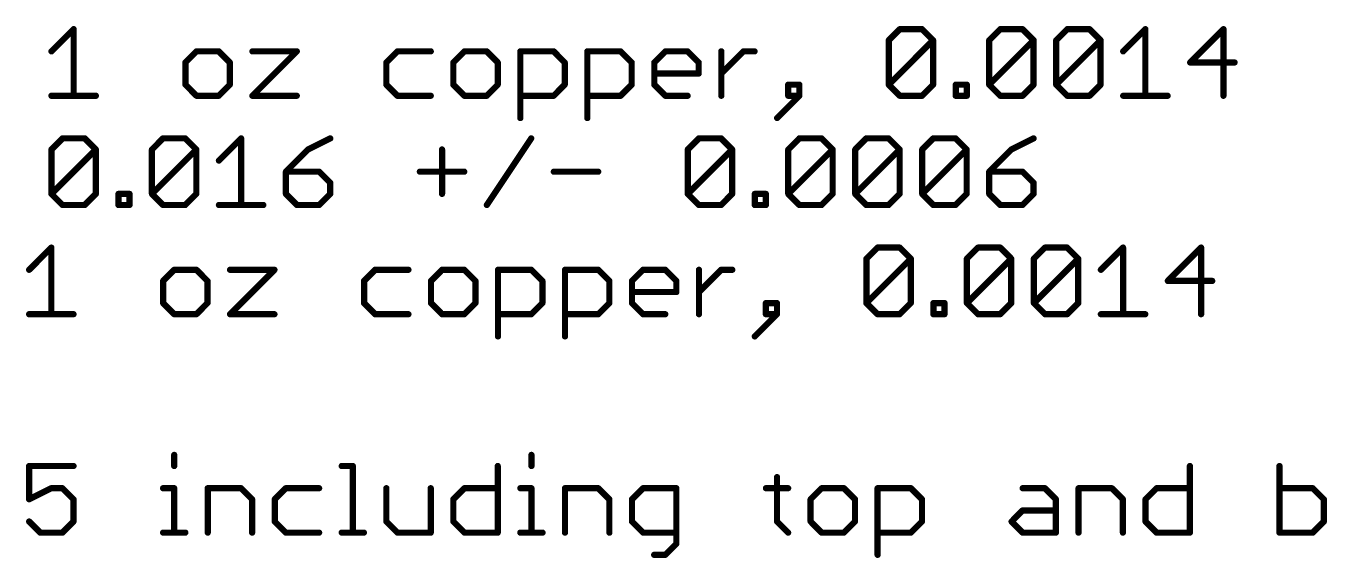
# Model space of a CAD drawing. Extents: x -1.41 to 8.41, y -3.01 to 3.01.
# Drawn here: x 4.357 to 5.609, y 1.009 to 1.52 of the extents above; entities that cross this region are included whole.
import ezdxf

# ---------------------------------------------------------------- set-up
doc = ezdxf.new("R2010")
doc.units = 0
doc.layers.add('52', color=253, linetype='CONTINUOUS')

msp = doc.modelspace()

# ---------------------------------------------------------------- linework, layer by layer
at = {"layer": '52', "const_width": 0.006}
for points in [[(4.381199, 1.495703), (4.40255, 1.517055)], [(4.40255, 1.517055), (4.40255, 1.453)], [(5.186886, 1.506379), (5.197562, 1.517055)], [(5.197562, 1.517055), (5.218913, 1.517055)], [(5.218913, 1.517055), (5.229589, 1.506379)], [(5.283568, 1.506379), (5.294244, 1.517055)], [(5.294244, 1.517055), (5.315596, 1.517055)], [(5.315596, 1.517055), (5.326272, 1.506379)], [(5.348023, 1.506379), (5.358699, 1.517055)], [(5.358699, 1.517055), (5.380051, 1.517055)], [(5.380051, 1.517055), (5.390727, 1.506379)], [(5.412478, 1.495703), (5.43383, 1.517055)], [(5.43383, 1.517055), (5.43383, 1.453)], [(5.508961, 1.517055), (5.476933, 1.485027)], [(5.508961, 1.453), (5.508961, 1.517055)], [(5.186886, 1.463676), (5.186886, 1.506379)], [(5.186886, 1.463676), (5.229589, 1.506379)], [(5.229589, 1.506379), (5.229589, 1.463676)], [(5.283568, 1.463676), (5.283568, 1.506379)], [(5.283568, 1.463676), (5.326272, 1.506379)], [(5.326272, 1.506379), (5.326272, 1.463676)], [(5.348023, 1.463676), (5.348023, 1.506379)], [(5.348023, 1.463676), (5.390727, 1.506379)], [(5.390727, 1.506379), (5.390727, 1.463676)], [(4.520784, 1.495703), (4.510109, 1.485027)], [(4.542136, 1.495703), (4.520784, 1.495703)], [(4.552812, 1.485027), (4.542136, 1.495703)], [(4.574564, 1.495703), (4.617267, 1.495703)], [(4.617267, 1.495703), (4.574564, 1.453)], [(4.714149, 1.495703), (4.703474, 1.485027)], [(4.746177, 1.495703), (4.714149, 1.495703)], [(4.778604, 1.495703), (4.767929, 1.485027)], [(4.799956, 1.495703), (4.778604, 1.495703)], [(4.810632, 1.485027), (4.799956, 1.495703)], [(4.832384, 1.431648), (4.832384, 1.495703)], [(4.832384, 1.495703), (4.864411, 1.495703)], [(4.864411, 1.495703), (4.875087, 1.485027)], [(4.896839, 1.431648), (4.896839, 1.495703)], [(4.896839, 1.495703), (4.928866, 1.495703)], [(4.928866, 1.495703), (4.939542, 1.485027)], [(4.961294, 1.485027), (4.971969, 1.495703)], [(4.971969, 1.495703), (4.993321, 1.495703)], [(4.993321, 1.495703), (5.003997, 1.485027)], [(5.025749, 1.453), (5.025749, 1.495703)], [(5.025749, 1.474352), (5.0471, 1.495703)], [(5.0471, 1.495703), (5.057776, 1.495703)], [(4.510109, 1.485027), (4.510109, 1.463676)], [(4.552812, 1.463676), (4.552812, 1.485027)], [(4.703474, 1.485027), (4.703474, 1.463676)], [(4.767929, 1.485027), (4.767929, 1.463676)], [(4.810632, 1.463676), (4.810632, 1.485027)], [(4.875087, 1.485027), (4.875087, 1.463676)], [(4.939542, 1.485027), (4.939542, 1.463676)], [(4.961294, 1.463676), (4.961294, 1.485027)], [(5.003997, 1.474352), (4.961294, 1.474352)], [(5.003997, 1.485027), (5.003997, 1.474352)], [(5.476933, 1.485027), (5.519636, 1.485027)], [(4.510109, 1.463676), (4.520784, 1.453)], [(4.542136, 1.453), (4.552812, 1.463676)], [(4.703474, 1.463676), (4.714149, 1.453)], [(4.767929, 1.463676), (4.778604, 1.453)], [(4.799956, 1.453), (4.810632, 1.463676)], [(4.875087, 1.463676), (4.864411, 1.453)], [(4.939542, 1.463676), (4.928866, 1.453)], [(4.971969, 1.453), (4.961294, 1.463676)], [(5.100812, 1.463676), (5.090137, 1.463676)], [(5.090137, 1.463676), (5.090137, 1.453)], [(5.100812, 1.453), (5.100812, 1.463676)], [(5.197562, 1.453), (5.186886, 1.463676)], [(5.229589, 1.463676), (5.218913, 1.453)], [(5.251341, 1.453), (5.251341, 1.463676)], [(5.251341, 1.463676), (5.262017, 1.463676)], [(5.262017, 1.463676), (5.262017, 1.453)], [(5.294244, 1.453), (5.283568, 1.463676)], [(5.326272, 1.463676), (5.315596, 1.453)], [(5.358699, 1.453), (5.348023, 1.463676)], [(5.390727, 1.463676), (5.380051, 1.453)], [(4.381199, 1.453), (4.423902, 1.453)], [(4.520784, 1.453), (4.542136, 1.453)], [(4.574564, 1.453), (4.617267, 1.453)], [(4.714149, 1.453), (4.746177, 1.453)], [(4.778604, 1.453), (4.799956, 1.453)], [(4.864411, 1.453), (4.832384, 1.453)], [(4.928866, 1.453), (4.896839, 1.453)], [(4.993321, 1.453), (4.971969, 1.453)], [(5.079461, 1.431648), (5.100812, 1.453)], [(5.090137, 1.453), (5.100812, 1.453)], [(5.218913, 1.453), (5.197562, 1.453)], [(5.262017, 1.453), (5.251341, 1.453)], [(5.315596, 1.453), (5.294244, 1.453)], [(5.380051, 1.453), (5.358699, 1.453)], [(5.412478, 1.453), (5.455181, 1.453)], [(4.381199, 1.401379), (4.391875, 1.412055)], [(4.391875, 1.412055), (4.413226, 1.412055)], [(4.413226, 1.412055), (4.423902, 1.401379)], [(4.477881, 1.401379), (4.488557, 1.412055)], [(4.488557, 1.412055), (4.509909, 1.412055)], [(4.509909, 1.412055), (4.520584, 1.401379)], [(4.542336, 1.390703), (4.563688, 1.412055)], [(4.563688, 1.412055), (4.563688, 1.348)], [(4.649494, 1.412055), (4.628143, 1.401379)], [(4.800156, 1.348), (4.842859, 1.412055)], [(4.993521, 1.401379), (5.004197, 1.412055)], [(5.004197, 1.412055), (5.025548, 1.412055)], [(5.025548, 1.412055), (5.036224, 1.401379)], [(5.090203, 1.401379), (5.100879, 1.412055)], [(5.100879, 1.412055), (5.122231, 1.412055)], [(5.122231, 1.412055), (5.132907, 1.401379)], [(5.154658, 1.401379), (5.165334, 1.412055)], [(5.165334, 1.412055), (5.186686, 1.412055)], [(5.186686, 1.412055), (5.197362, 1.401379)], [(5.219113, 1.401379), (5.229789, 1.412055)], [(5.229789, 1.412055), (5.251141, 1.412055)], [(5.251141, 1.412055), (5.261817, 1.401379)], [(5.326272, 1.412055), (5.30492, 1.401379)], [(4.381199, 1.358676), (4.381199, 1.401379)], [(4.381199, 1.358676), (4.423902, 1.401379)], [(4.423902, 1.401379), (4.423902, 1.358676)], [(4.477881, 1.358676), (4.477881, 1.401379)], [(4.477881, 1.358676), (4.520584, 1.401379)], [(4.520584, 1.401379), (4.520584, 1.358676)], [(4.628143, 1.401379), (4.606791, 1.380027)], [(4.757053, 1.401379), (4.757053, 1.358676)], [(4.993521, 1.358676), (4.993521, 1.401379)], [(4.993521, 1.358676), (5.036224, 1.401379)], [(5.036224, 1.401379), (5.036224, 1.358676)], [(5.090203, 1.358676), (5.090203, 1.401379)], [(5.090203, 1.358676), (5.132907, 1.401379)], [(5.132907, 1.401379), (5.132907, 1.358676)], [(5.154658, 1.358676), (5.154658, 1.401379)], [(5.154658, 1.358676), (5.197362, 1.401379)], [(5.197362, 1.401379), (5.197362, 1.358676)], [(5.219113, 1.358676), (5.219113, 1.401379)], [(5.219113, 1.358676), (5.261817, 1.401379)], [(5.261817, 1.401379), (5.261817, 1.358676)], [(5.30492, 1.401379), (5.283568, 1.380027)], [(4.606791, 1.380027), (4.606791, 1.358676)], [(4.638819, 1.380027), (4.606791, 1.380027)], [(4.649494, 1.369352), (4.638819, 1.380027)], [(4.735701, 1.380027), (4.778404, 1.380027)], [(4.864611, 1.380027), (4.907314, 1.380027)], [(5.283568, 1.380027), (5.283568, 1.358676)], [(5.315596, 1.380027), (5.283568, 1.380027)], [(5.326272, 1.369352), (5.315596, 1.380027)], [(4.649494, 1.358676), (4.649494, 1.369352)], [(5.326272, 1.358676), (5.326272, 1.369352)], [(4.391875, 1.348), (4.381199, 1.358676)], [(4.423902, 1.358676), (4.413226, 1.348)], [(4.445654, 1.348), (4.445654, 1.358676)], [(4.445654, 1.358676), (4.456329, 1.358676)], [(4.456329, 1.358676), (4.456329, 1.348)], [(4.488557, 1.348), (4.477881, 1.358676)], [(4.520584, 1.358676), (4.509909, 1.348)], [(4.606791, 1.358676), (4.617467, 1.348)], [(4.638819, 1.348), (4.649494, 1.358676)], [(5.004197, 1.348), (4.993521, 1.358676)], [(5.036224, 1.358676), (5.025548, 1.348)], [(5.057976, 1.348), (5.057976, 1.358676)], [(5.057976, 1.358676), (5.068652, 1.358676)], [(5.068652, 1.358676), (5.068652, 1.348)], [(5.100879, 1.348), (5.090203, 1.358676)], [(5.132907, 1.358676), (5.122231, 1.348)], [(5.165334, 1.348), (5.154658, 1.358676)], [(5.197362, 1.358676), (5.186686, 1.348)], [(5.229789, 1.348), (5.219113, 1.358676)], [(5.261817, 1.358676), (5.251141, 1.348)], [(5.283568, 1.358676), (5.294244, 1.348)], [(5.315596, 1.348), (5.326272, 1.358676)], [(4.413226, 1.348), (4.391875, 1.348)], [(4.456329, 1.348), (4.445654, 1.348)], [(4.509909, 1.348), (4.488557, 1.348)], [(4.542336, 1.348), (4.585039, 1.348)], [(4.617467, 1.348), (4.638819, 1.348)], [(5.025548, 1.348), (5.004197, 1.348)], [(5.068652, 1.348), (5.057976, 1.348)], [(5.122231, 1.348), (5.100879, 1.348)], [(5.186686, 1.348), (5.165334, 1.348)], [(5.251141, 1.348), (5.229789, 1.348)], [(5.294244, 1.348), (5.315596, 1.348)], [(4.359714, 1.285703), (4.381065, 1.307055)], [(4.381065, 1.307055), (4.381065, 1.243)], [(5.165401, 1.296379), (5.176077, 1.307055)], [(5.176077, 1.307055), (5.197428, 1.307055)], [(5.197428, 1.307055), (5.208104, 1.296379)], [(5.262083, 1.296379), (5.272759, 1.307055)], [(5.272759, 1.307055), (5.294111, 1.307055)], [(5.294111, 1.307055), (5.304787, 1.296379)], [(5.326538, 1.296379), (5.337214, 1.307055)], [(5.337214, 1.307055), (5.358566, 1.307055)], [(5.358566, 1.307055), (5.369242, 1.296379)], [(5.390993, 1.285703), (5.412345, 1.307055)], [(5.412345, 1.307055), (5.412345, 1.243)], [(5.487476, 1.307055), (5.455448, 1.275027)], [(5.487476, 1.243), (5.487476, 1.307055)], [(5.165401, 1.253676), (5.165401, 1.296379)], [(5.165401, 1.253676), (5.208104, 1.296379)], [(5.208104, 1.296379), (5.208104, 1.253676)], [(5.262083, 1.253676), (5.262083, 1.296379)], [(5.262083, 1.253676), (5.304787, 1.296379)], [(5.304787, 1.296379), (5.304787, 1.253676)], [(5.326538, 1.253676), (5.326538, 1.296379)], [(5.326538, 1.253676), (5.369242, 1.296379)], [(5.369242, 1.296379), (5.369242, 1.253676)], [(4.499299, 1.285703), (4.488624, 1.275027)], [(4.488624, 1.275027), (4.488624, 1.253676)], [(4.520651, 1.285703), (4.499299, 1.285703)], [(4.531327, 1.275027), (4.520651, 1.285703)], [(4.531327, 1.253676), (4.531327, 1.275027)], [(4.553079, 1.285703), (4.595782, 1.285703)], [(4.595782, 1.285703), (4.553079, 1.243)], [(4.692664, 1.285703), (4.681989, 1.275027)], [(4.681989, 1.275027), (4.681989, 1.253676)], [(4.724692, 1.285703), (4.692664, 1.285703)], [(4.757119, 1.285703), (4.746444, 1.275027)], [(4.746444, 1.275027), (4.746444, 1.253676)], [(4.778471, 1.285703), (4.757119, 1.285703)], [(4.789147, 1.275027), (4.778471, 1.285703)], [(4.789147, 1.253676), (4.789147, 1.275027)], [(4.810899, 1.221648), (4.810899, 1.285703)], [(4.810899, 1.285703), (4.842926, 1.285703)], [(4.842926, 1.285703), (4.853602, 1.275027)], [(4.853602, 1.275027), (4.853602, 1.253676)], [(4.875354, 1.221648), (4.875354, 1.285703)], [(4.875354, 1.285703), (4.907381, 1.285703)], [(4.907381, 1.285703), (4.918057, 1.275027)], [(4.918057, 1.275027), (4.918057, 1.253676)], [(4.939809, 1.275027), (4.950484, 1.285703)], [(4.939809, 1.253676), (4.939809, 1.275027)], [(4.950484, 1.285703), (4.971836, 1.285703)], [(4.971836, 1.285703), (4.982512, 1.275027)], [(4.982512, 1.275027), (4.982512, 1.264352)], [(5.004264, 1.243), (5.004264, 1.285703)], [(5.004264, 1.264352), (5.025615, 1.285703)], [(5.025615, 1.285703), (5.036291, 1.285703)], [(5.455448, 1.275027), (5.498151, 1.275027)], [(4.982512, 1.264352), (4.939809, 1.264352)], [(4.488624, 1.253676), (4.499299, 1.243)], [(4.520651, 1.243), (4.531327, 1.253676)], [(4.681989, 1.253676), (4.692664, 1.243)], [(4.746444, 1.253676), (4.757119, 1.243)], [(4.778471, 1.243), (4.789147, 1.253676)], [(4.853602, 1.253676), (4.842926, 1.243)], [(4.918057, 1.253676), (4.907381, 1.243)], [(4.950484, 1.243), (4.939809, 1.253676)], [(5.079328, 1.253676), (5.068652, 1.253676)], [(5.068652, 1.253676), (5.068652, 1.243)], [(5.079328, 1.243), (5.079328, 1.253676)], [(5.176077, 1.243), (5.165401, 1.253676)], [(5.208104, 1.253676), (5.197428, 1.243)], [(5.229856, 1.243), (5.229856, 1.253676)], [(5.229856, 1.253676), (5.240532, 1.253676)], [(5.240532, 1.253676), (5.240532, 1.243)], [(5.272759, 1.243), (5.262083, 1.253676)], [(5.304787, 1.253676), (5.294111, 1.243)], [(5.337214, 1.243), (5.326538, 1.253676)], [(5.369242, 1.253676), (5.358566, 1.243)], [(4.359714, 1.243), (4.402417, 1.243)], [(4.499299, 1.243), (4.520651, 1.243)], [(4.553079, 1.243), (4.595782, 1.243)], [(4.692664, 1.243), (4.724692, 1.243)], [(4.757119, 1.243), (4.778471, 1.243)], [(4.842926, 1.243), (4.810899, 1.243)], [(4.907381, 1.243), (4.875354, 1.243)], [(4.971836, 1.243), (4.950484, 1.243)], [(5.057976, 1.221648), (5.079328, 1.243)], [(5.068652, 1.243), (5.079328, 1.243)], [(5.197428, 1.243), (5.176077, 1.243)], [(5.240532, 1.243), (5.229856, 1.243)], [(5.294111, 1.243), (5.272759, 1.243)], [(5.358566, 1.243), (5.337214, 1.243)], [(5.390993, 1.243), (5.433696, 1.243)], [(4.499299, 1.10773), (4.499299, 1.097055)], [(4.843059, 1.10773), (4.843059, 1.097055)], [(4.402417, 1.097055), (4.359714, 1.097055)], [(4.359714, 1.097055), (4.359714, 1.065027)], [(4.660504, 1.097055), (4.671179, 1.097055)], [(4.671179, 1.097055), (4.671179, 1.033)], [(4.810632, 1.097055), (4.810632, 1.033)], [(5.079394, 1.086379), (5.079394, 1.043676)], [(5.476666, 1.097055), (5.476666, 1.033)], [(5.562873, 1.097055), (5.562873, 1.033)], [(4.359714, 1.065027), (4.381065, 1.075703)], [(4.381065, 1.075703), (4.391741, 1.075703)], [(4.391741, 1.075703), (4.402417, 1.065027)], [(4.488624, 1.075703), (4.499299, 1.075703)], [(4.499299, 1.075703), (4.499299, 1.033)], [(4.531594, 1.033), (4.531594, 1.075703)], [(4.531594, 1.075703), (4.563621, 1.075703)], [(4.563621, 1.075703), (4.574297, 1.065027)], [(4.606724, 1.075703), (4.596049, 1.065027)], [(4.638752, 1.075703), (4.606724, 1.075703)], [(4.703474, 1.075703), (4.703474, 1.043676)], [(4.746177, 1.033), (4.746177, 1.075703)], [(4.767929, 1.065027), (4.778604, 1.075703)], [(4.778604, 1.075703), (4.810632, 1.075703)], [(4.832384, 1.075703), (4.843059, 1.075703)], [(4.843059, 1.075703), (4.843059, 1.033)], [(4.875354, 1.033), (4.875354, 1.075703)], [(4.875354, 1.075703), (4.907381, 1.075703)], [(4.907381, 1.075703), (4.918057, 1.065027)], [(4.950484, 1.075703), (4.939809, 1.065027)], [(4.982512, 1.075703), (4.950484, 1.075703)], [(4.982512, 1.022324), (4.982512, 1.075703)], [(5.068719, 1.075703), (5.09007, 1.075703)], [(5.122364, 1.075703), (5.111688, 1.065027)], [(5.143716, 1.075703), (5.122364, 1.075703)], [(5.154392, 1.065027), (5.143716, 1.075703)], [(5.176143, 1.011648), (5.176143, 1.075703)], [(5.176143, 1.075703), (5.208171, 1.075703)], [(5.208171, 1.075703), (5.218847, 1.065027)], [(5.315729, 1.075703), (5.337081, 1.075703)], [(5.337081, 1.075703), (5.347757, 1.065027)], [(5.369508, 1.033), (5.369508, 1.075703)], [(5.369508, 1.075703), (5.401536, 1.075703)], [(5.401536, 1.075703), (5.412211, 1.065027)], [(5.433963, 1.065027), (5.444639, 1.075703)], [(5.444639, 1.075703), (5.476666, 1.075703)], [(5.594901, 1.075703), (5.562873, 1.075703)], [(5.605576, 1.065027), (5.594901, 1.075703)], [(4.402417, 1.065027), (4.402417, 1.043676)], [(4.574297, 1.065027), (4.574297, 1.033)], [(4.596049, 1.065027), (4.596049, 1.043676)], [(4.767929, 1.043676), (4.767929, 1.065027)], [(4.918057, 1.065027), (4.918057, 1.033)], [(4.939809, 1.065027), (4.939809, 1.043676)], [(5.111688, 1.065027), (5.111688, 1.043676)], [(5.154392, 1.043676), (5.154392, 1.065027)], [(5.218847, 1.065027), (5.218847, 1.043676)], [(5.347757, 1.065027), (5.347757, 1.033)], [(5.412211, 1.065027), (5.412211, 1.033)], [(5.433963, 1.043676), (5.433963, 1.065027)], [(5.605576, 1.043676), (5.605576, 1.065027)], [(5.305053, 1.043676), (5.315729, 1.054352)], [(5.315729, 1.054352), (5.347757, 1.054352)], [(4.37039, 1.033), (4.359714, 1.043676)], [(4.402417, 1.043676), (4.391741, 1.033)], [(4.596049, 1.043676), (4.606724, 1.033)], [(4.703474, 1.043676), (4.714149, 1.033)], [(4.778604, 1.033), (4.767929, 1.043676)], [(4.939809, 1.043676), (4.950484, 1.033)], [(5.079394, 1.043676), (5.09007, 1.033)], [(5.111688, 1.043676), (5.122364, 1.033)], [(5.143716, 1.033), (5.154392, 1.043676)], [(5.218847, 1.043676), (5.208171, 1.033)], [(5.315729, 1.033), (5.305053, 1.043676)], [(5.444639, 1.033), (5.433963, 1.043676)], [(5.594901, 1.033), (5.605576, 1.043676)], [(4.391741, 1.033), (4.37039, 1.033)], [(4.488624, 1.033), (4.509975, 1.033)], [(4.606724, 1.033), (4.638752, 1.033)], [(4.660504, 1.033), (4.681855, 1.033)], [(4.714149, 1.033), (4.746177, 1.033)], [(4.810632, 1.033), (4.778604, 1.033)], [(4.832384, 1.033), (4.853735, 1.033)], [(4.950484, 1.033), (4.982512, 1.033)], [(5.122364, 1.033), (5.143716, 1.033)], [(5.208171, 1.033), (5.176143, 1.033)], [(5.347757, 1.033), (5.315729, 1.033)], [(5.476666, 1.033), (5.444639, 1.033)], [(5.562873, 1.033), (5.594901, 1.033)], [(4.96116, 1.011648), (4.971836, 1.011648)], [(4.971836, 1.011648), (4.982512, 1.022324)]]:
    msp.add_lwpolyline(points, dxfattribs=at)
at = {"layer": '52', "const_width": 0.003}
for points in [[(4.40405, 1.517055, 1), (4.40105, 1.517055)], [(4.403611, 1.515994, 1), (4.40149, 1.518115)], [(5.197562, 1.518555, 1), (5.197562, 1.515555)], [(5.198622, 1.515994, 1), (5.196501, 1.518115)], [(5.219974, 1.518115, 1), (5.217853, 1.515994)], [(5.218913, 1.515555, 1), (5.218913, 1.518555)], [(5.294244, 1.518555, 1), (5.294244, 1.515555)], [(5.295305, 1.515994, 1), (5.293183, 1.518115)], [(5.316656, 1.518115, 1), (5.314535, 1.515994)], [(5.315596, 1.515555, 1), (5.315596, 1.518555)], [(5.358699, 1.518555, 1), (5.358699, 1.515555)], [(5.35976, 1.515994, 1), (5.357638, 1.518115)], [(5.381111, 1.518115, 1), (5.37899, 1.515994)], [(5.380051, 1.515555, 1), (5.380051, 1.518555)], [(5.43533, 1.517055, 1), (5.43233, 1.517055)], [(5.434891, 1.515994, 1), (5.432769, 1.518115)], [(5.510461, 1.517055, 1), (5.507461, 1.517055)], [(5.510021, 1.515994, 1), (5.5079, 1.518115)], [(5.188386, 1.506379, 1), (5.185386, 1.506379)], [(5.185825, 1.50744, 1), (5.187947, 1.505318)], [(5.231089, 1.506379, 1), (5.228089, 1.506379)], [(5.23065, 1.505318, 1), (5.228528, 1.50744)], [(5.228528, 1.505318, 1), (5.23065, 1.50744)], [(5.285068, 1.506379, 1), (5.282068, 1.506379)], [(5.282508, 1.50744, 1), (5.284629, 1.505318)], [(5.327772, 1.506379, 1), (5.324772, 1.506379)], [(5.327332, 1.505318, 1), (5.325211, 1.50744)], [(5.325211, 1.505318, 1), (5.327332, 1.50744)], [(5.349523, 1.506379, 1), (5.346523, 1.506379)], [(5.346963, 1.50744, 1), (5.349084, 1.505318)], [(5.392227, 1.506379, 1), (5.389227, 1.506379)], [(5.391787, 1.505318, 1), (5.389666, 1.50744)], [(5.389666, 1.505318, 1), (5.391787, 1.50744)], [(4.380138, 1.496764, 1), (4.382259, 1.494642)], [(4.520784, 1.497203, 1), (4.520784, 1.494203)], [(4.521845, 1.494642, 1), (4.519724, 1.496764)], [(4.543197, 1.496764, 1), (4.541075, 1.494642)], [(4.542136, 1.494203, 1), (4.542136, 1.497203)], [(4.574564, 1.497203, 1), (4.574564, 1.494203)], [(4.618328, 1.494642, 1), (4.616206, 1.496764)], [(4.617267, 1.494203, 1), (4.617267, 1.497203)], [(4.714149, 1.497203, 1), (4.714149, 1.494203)], [(4.71521, 1.494642, 1), (4.713089, 1.496764)], [(4.746177, 1.494203, 1), (4.746177, 1.497203)], [(4.778604, 1.497203, 1), (4.778604, 1.494203)], [(4.779665, 1.494642, 1), (4.777544, 1.496764)], [(4.801017, 1.496764, 1), (4.798895, 1.494642)], [(4.799956, 1.494203, 1), (4.799956, 1.497203)], [(4.833884, 1.495703, 1), (4.830884, 1.495703)], [(4.832384, 1.497203, 1), (4.832384, 1.494203)], [(4.865472, 1.496764, 1), (4.86335, 1.494642)], [(4.864411, 1.494203, 1), (4.864411, 1.497203)], [(4.898339, 1.495703, 1), (4.895339, 1.495703)], [(4.896839, 1.497203, 1), (4.896839, 1.494203)], [(4.929927, 1.496764, 1), (4.927805, 1.494642)], [(4.928866, 1.494203, 1), (4.928866, 1.497203)], [(4.971969, 1.497203, 1), (4.971969, 1.494203)], [(4.97303, 1.494642, 1), (4.970909, 1.496764)], [(4.994382, 1.496764, 1), (4.99226, 1.494642)], [(4.993321, 1.494203, 1), (4.993321, 1.497203)], [(5.027249, 1.495703, 1), (5.024249, 1.495703)], [(5.0471, 1.497203, 1), (5.0471, 1.494203)], [(5.048161, 1.494642, 1), (5.046039, 1.496764)], [(5.057776, 1.494203, 1), (5.057776, 1.497203)], [(5.411418, 1.496764, 1), (5.413539, 1.494642)], [(4.511609, 1.485027, 1), (4.508609, 1.485027)], [(4.509048, 1.486088, 1), (4.511169, 1.483967)], [(4.554312, 1.485027, 1), (4.551312, 1.485027)], [(4.551751, 1.483967, 1), (4.553873, 1.486088)], [(4.704974, 1.485027, 1), (4.701974, 1.485027)], [(4.702413, 1.486088, 1), (4.704534, 1.483967)], [(4.769429, 1.485027, 1), (4.766429, 1.485027)], [(4.766868, 1.486088, 1), (4.768989, 1.483967)], [(4.812132, 1.485027, 1), (4.809132, 1.485027)], [(4.809571, 1.483967, 1), (4.811692, 1.486088)], [(4.876587, 1.485027, 1), (4.873587, 1.485027)], [(4.874026, 1.483967, 1), (4.876147, 1.486088)], [(4.941042, 1.485027, 1), (4.938042, 1.485027)], [(4.938481, 1.483967, 1), (4.940602, 1.486088)], [(4.962794, 1.485027, 1), (4.959794, 1.485027)], [(4.960233, 1.486088, 1), (4.962354, 1.483967)], [(4.961294, 1.475852, 1), (4.961294, 1.472852)], [(5.005497, 1.485027, 1), (5.002497, 1.485027)], [(5.002936, 1.483967, 1), (5.005057, 1.486088)], [(5.003997, 1.472852, 1), (5.003997, 1.475852)], [(5.476933, 1.486527, 1), (5.476933, 1.483527)], [(5.475873, 1.486088, 1), (5.477994, 1.483967)], [(5.519636, 1.483527, 1), (5.519636, 1.486527)], [(4.511169, 1.464736, 1), (4.509048, 1.462615)], [(4.508609, 1.463676, 1), (4.511609, 1.463676)], [(4.551312, 1.463676, 1), (4.554312, 1.463676)], [(4.553873, 1.462615, 1), (4.551751, 1.464736)], [(4.704534, 1.464736, 1), (4.702413, 1.462615)], [(4.701974, 1.463676, 1), (4.704974, 1.463676)], [(4.768989, 1.464736, 1), (4.766868, 1.462615)], [(4.766429, 1.463676, 1), (4.769429, 1.463676)], [(4.809132, 1.463676, 1), (4.812132, 1.463676)], [(4.811692, 1.462615, 1), (4.809571, 1.464736)], [(4.873587, 1.463676, 1), (4.876587, 1.463676)], [(4.876147, 1.462615, 1), (4.874026, 1.464736)], [(4.938042, 1.463676, 1), (4.941042, 1.463676)], [(4.940602, 1.462615, 1), (4.938481, 1.464736)], [(4.962354, 1.464736, 1), (4.960233, 1.462615)], [(4.959794, 1.463676, 1), (4.962794, 1.463676)], [(5.002497, 1.474352, 1), (5.005497, 1.474352)], [(5.024688, 1.475412, 1), (5.026809, 1.473291)], [(5.090137, 1.465176, 1), (5.090137, 1.462176)], [(5.091637, 1.463676, 1), (5.088637, 1.463676)], [(5.102313, 1.463676, 1), (5.099312, 1.463676)], [(5.100812, 1.462176, 1), (5.100812, 1.465176)], [(5.187947, 1.464736, 1), (5.185825, 1.462615)], [(5.185825, 1.464736, 1), (5.187947, 1.462615)], [(5.185386, 1.463676, 1), (5.188386, 1.463676)], [(5.228089, 1.463676, 1), (5.231089, 1.463676)], [(5.23065, 1.462615, 1), (5.228528, 1.464736)], [(5.252841, 1.463676, 1), (5.249841, 1.463676)], [(5.251341, 1.465176, 1), (5.251341, 1.462176)], [(5.263517, 1.463676, 1), (5.260517, 1.463676)], [(5.262017, 1.462176, 1), (5.262017, 1.465176)], [(5.282068, 1.463676, 1), (5.285068, 1.463676)], [(5.284629, 1.464736, 1), (5.282508, 1.462615)], [(5.282508, 1.464736, 1), (5.284629, 1.462615)], [(5.324772, 1.463676, 1), (5.327772, 1.463676)], [(5.327332, 1.462615, 1), (5.325211, 1.464736)], [(5.346523, 1.463676, 1), (5.349523, 1.463676)], [(5.349084, 1.464736, 1), (5.346963, 1.462615)], [(5.346963, 1.464736, 1), (5.349084, 1.462615)], [(5.389227, 1.463676, 1), (5.392227, 1.463676)], [(5.391787, 1.462615, 1), (5.389666, 1.464736)], [(4.381199, 1.4545, 1), (4.381199, 1.4515)], [(4.40105, 1.453, 1), (4.40405, 1.453)], [(4.423902, 1.4515, 1), (4.423902, 1.4545)], [(4.520784, 1.4545, 1), (4.520784, 1.4515)], [(4.519724, 1.451939, 1), (4.521845, 1.454061)], [(4.541075, 1.454061, 1), (4.543197, 1.451939)], [(4.542136, 1.4515, 1), (4.542136, 1.4545)], [(4.573503, 1.454061, 1), (4.575624, 1.451939)], [(4.574564, 1.4545, 1), (4.574564, 1.4515)], [(4.617267, 1.4515, 1), (4.617267, 1.4545)], [(4.714149, 1.4545, 1), (4.714149, 1.4515)], [(4.713089, 1.451939, 1), (4.71521, 1.454061)], [(4.746177, 1.4515, 1), (4.746177, 1.4545)], [(4.778604, 1.4545, 1), (4.778604, 1.4515)], [(4.777544, 1.451939, 1), (4.779665, 1.454061)], [(4.798895, 1.454061, 1), (4.801017, 1.451939)], [(4.799956, 1.4515, 1), (4.799956, 1.4545)], [(4.832384, 1.4545, 1), (4.832384, 1.4515)], [(4.86335, 1.454061, 1), (4.865472, 1.451939)], [(4.864411, 1.4515, 1), (4.864411, 1.4545)], [(4.896839, 1.4545, 1), (4.896839, 1.4515)], [(4.927805, 1.454061, 1), (4.929927, 1.451939)], [(4.928866, 1.4515, 1), (4.928866, 1.4545)], [(4.971969, 1.4545, 1), (4.971969, 1.4515)], [(4.970909, 1.451939, 1), (4.97303, 1.454061)], [(4.993321, 1.4515, 1), (4.993321, 1.4545)], [(5.024249, 1.453, 1), (5.027249, 1.453)], [(5.090137, 1.4545, 1), (5.090137, 1.4515)], [(5.088637, 1.453, 1), (5.091637, 1.453)], [(5.099312, 1.453, 1), (5.102313, 1.453)], [(5.101873, 1.451939, 1), (5.099752, 1.454061)], [(5.100812, 1.4515, 1), (5.100812, 1.4545)], [(5.197562, 1.4545, 1), (5.197562, 1.4515)], [(5.196501, 1.451939, 1), (5.198622, 1.454061)], [(5.217853, 1.454061, 1), (5.219974, 1.451939)], [(5.218913, 1.4515, 1), (5.218913, 1.4545)], [(5.251341, 1.4545, 1), (5.251341, 1.4515)], [(5.249841, 1.453, 1), (5.252841, 1.453)], [(5.260517, 1.453, 1), (5.263517, 1.453)], [(5.262017, 1.4515, 1), (5.262017, 1.4545)], [(5.294244, 1.4545, 1), (5.294244, 1.4515)], [(5.293183, 1.451939, 1), (5.295305, 1.454061)], [(5.314535, 1.454061, 1), (5.316656, 1.451939)], [(5.315596, 1.4515, 1), (5.315596, 1.4545)], [(5.358699, 1.4545, 1), (5.358699, 1.4515)], [(5.357638, 1.451939, 1), (5.35976, 1.454061)], [(5.37899, 1.454061, 1), (5.381111, 1.451939)], [(5.380051, 1.4515, 1), (5.380051, 1.4545)], [(5.412478, 1.4545, 1), (5.412478, 1.4515)], [(5.43233, 1.453, 1), (5.43533, 1.453)], [(5.455181, 1.4515, 1), (5.455181, 1.4545)], [(5.507461, 1.453, 1), (5.510461, 1.453)], [(4.830884, 1.431648, 1), (4.833884, 1.431648)], [(4.895339, 1.431648, 1), (4.898339, 1.431648)], [(5.0784, 1.432709, 1), (5.080522, 1.430588)], [(4.391875, 1.413555, 1), (4.391875, 1.410555)], [(4.392935, 1.410994, 1), (4.390814, 1.413115)], [(4.414287, 1.413115, 1), (4.412165, 1.410994)], [(4.413226, 1.410555, 1), (4.413226, 1.413555)], [(4.488557, 1.413555, 1), (4.488557, 1.410555)], [(4.489618, 1.410994, 1), (4.487496, 1.413115)], [(4.510969, 1.413115, 1), (4.508848, 1.410994)], [(4.509909, 1.410555, 1), (4.509909, 1.413555)], [(4.565188, 1.412055, 1), (4.562188, 1.412055)], [(4.564748, 1.410994, 1), (4.562627, 1.413115)], [(4.650165, 1.410713, 1), (4.648824, 1.413396)], [(4.844107, 1.411223, 1), (4.841611, 1.412887)], [(5.004197, 1.413555, 1), (5.004197, 1.410555)], [(5.005257, 1.410994, 1), (5.003136, 1.413115)], [(5.026609, 1.413115, 1), (5.024488, 1.410994)], [(5.025548, 1.410555, 1), (5.025548, 1.413555)], [(5.100879, 1.413555, 1), (5.100879, 1.410555)], [(5.10194, 1.410994, 1), (5.099819, 1.413115)], [(5.123291, 1.413115, 1), (5.12117, 1.410994)], [(5.122231, 1.410555, 1), (5.122231, 1.413555)], [(5.165334, 1.413555, 1), (5.165334, 1.410555)], [(5.166395, 1.410994, 1), (5.164273, 1.413115)], [(5.187746, 1.413115, 1), (5.185625, 1.410994)], [(5.186686, 1.410555, 1), (5.186686, 1.413555)], [(5.229789, 1.413555, 1), (5.229789, 1.410555)], [(5.23085, 1.410994, 1), (5.228728, 1.413115)], [(5.252201, 1.413115, 1), (5.25008, 1.410994)], [(5.251141, 1.410555, 1), (5.251141, 1.413555)], [(5.326942, 1.410713, 1), (5.325601, 1.413396)], [(4.380138, 1.40244, 1), (4.382259, 1.400318)], [(4.382699, 1.401379, 1), (4.379699, 1.401379)], [(4.425402, 1.401379, 1), (4.422402, 1.401379)], [(4.424963, 1.400318, 1), (4.422841, 1.40244)], [(4.422841, 1.400318, 1), (4.424963, 1.40244)], [(4.479381, 1.401379, 1), (4.476381, 1.401379)], [(4.476821, 1.40244, 1), (4.478942, 1.400318)], [(4.522084, 1.401379, 1), (4.519084, 1.401379)], [(4.521645, 1.400318, 1), (4.519524, 1.40244)], [(4.519524, 1.400318, 1), (4.521645, 1.40244)], [(4.627472, 1.402721, 1), (4.628814, 1.400037)], [(4.629203, 1.400318, 1), (4.627082, 1.40244)], [(4.758553, 1.401379, 1), (4.755553, 1.401379)], [(4.995021, 1.401379, 1), (4.992021, 1.401379)], [(4.99246, 1.40244, 1), (4.994582, 1.400318)], [(5.037724, 1.401379, 1), (5.034724, 1.401379)], [(5.037285, 1.400318, 1), (5.035164, 1.40244)], [(5.035164, 1.400318, 1), (5.037285, 1.40244)], [(5.091703, 1.401379, 1), (5.088703, 1.401379)], [(5.089143, 1.40244, 1), (5.091264, 1.400318)], [(5.134407, 1.401379, 1), (5.131407, 1.401379)], [(5.133967, 1.400318, 1), (5.131846, 1.40244)], [(5.131846, 1.400318, 1), (5.133967, 1.40244)], [(5.156158, 1.401379, 1), (5.153158, 1.401379)], [(5.153598, 1.40244, 1), (5.155719, 1.400318)], [(5.198862, 1.401379, 1), (5.195862, 1.401379)], [(5.198422, 1.400318, 1), (5.196301, 1.40244)], [(5.196301, 1.400318, 1), (5.198422, 1.40244)], [(5.220613, 1.401379, 1), (5.217613, 1.401379)], [(5.218053, 1.40244, 1), (5.220174, 1.400318)], [(5.263317, 1.401379, 1), (5.260317, 1.401379)], [(5.262877, 1.400318, 1), (5.260756, 1.40244)], [(5.260756, 1.400318, 1), (5.262877, 1.40244)], [(5.304249, 1.402721, 1), (5.305591, 1.400037)], [(5.305981, 1.400318, 1), (5.303859, 1.40244)], [(4.541276, 1.391764, 1), (4.543397, 1.389642)], [(4.608291, 1.380027, 1), (4.605291, 1.380027)], [(4.606791, 1.381527, 1), (4.606791, 1.378527)], [(4.605731, 1.381088, 1), (4.607852, 1.378967)], [(4.639879, 1.381088, 1), (4.637758, 1.378967)], [(4.638819, 1.378527, 1), (4.638819, 1.381527)], [(4.735701, 1.381527, 1), (4.735701, 1.378527)], [(4.778404, 1.378527, 1), (4.778404, 1.381527)], [(4.864611, 1.381527, 1), (4.864611, 1.378527)], [(4.907314, 1.378527, 1), (4.907314, 1.381527)], [(5.285068, 1.380027, 1), (5.282068, 1.380027)], [(5.283568, 1.381527, 1), (5.283568, 1.378527)], [(5.282508, 1.381088, 1), (5.284629, 1.378967)], [(5.316656, 1.381088, 1), (5.314535, 1.378967)], [(5.315596, 1.378527, 1), (5.315596, 1.381527)], [(4.650994, 1.369352, 1), (4.647994, 1.369352)], [(4.648434, 1.368291, 1), (4.650555, 1.370412)], [(5.327772, 1.369352, 1), (5.324772, 1.369352)], [(5.325211, 1.368291, 1), (5.327332, 1.370412)], [(4.382259, 1.359736, 1), (4.380138, 1.357615)], [(4.380138, 1.359736, 1), (4.382259, 1.357615)], [(4.379699, 1.358676, 1), (4.382699, 1.358676)], [(4.422402, 1.358676, 1), (4.425402, 1.358676)], [(4.424963, 1.357615, 1), (4.422841, 1.359736)], [(4.447154, 1.358676, 1), (4.444154, 1.358676)], [(4.445654, 1.360176, 1), (4.445654, 1.357176)], [(4.457829, 1.358676, 1), (4.454829, 1.358676)], [(4.456329, 1.357176, 1), (4.456329, 1.360176)], [(4.476381, 1.358676, 1), (4.479381, 1.358676)], [(4.478942, 1.359736, 1), (4.476821, 1.357615)], [(4.476821, 1.359736, 1), (4.478942, 1.357615)], [(4.519084, 1.358676, 1), (4.522084, 1.358676)], [(4.521645, 1.357615, 1), (4.519524, 1.359736)], [(4.605291, 1.358676, 1), (4.608291, 1.358676)], [(4.607852, 1.359736, 1), (4.605731, 1.357615)], [(4.647994, 1.358676, 1), (4.650994, 1.358676)], [(4.650555, 1.357615, 1), (4.648434, 1.359736)], [(4.755553, 1.358676, 1), (4.758553, 1.358676)], [(4.994582, 1.359736, 1), (4.99246, 1.357615)], [(4.99246, 1.359736, 1), (4.994582, 1.357615)], [(4.992021, 1.358676, 1), (4.995021, 1.358676)], [(5.034724, 1.358676, 1), (5.037724, 1.358676)], [(5.037285, 1.357615, 1), (5.035164, 1.359736)], [(5.059476, 1.358676, 1), (5.056476, 1.358676)], [(5.057976, 1.360176, 1), (5.057976, 1.357176)], [(5.070152, 1.358676, 1), (5.067152, 1.358676)], [(5.068652, 1.357176, 1), (5.068652, 1.360176)], [(5.088703, 1.358676, 1), (5.091703, 1.358676)], [(5.091264, 1.359736, 1), (5.089143, 1.357615)], [(5.089143, 1.359736, 1), (5.091264, 1.357615)], [(5.131407, 1.358676, 1), (5.134407, 1.358676)], [(5.133967, 1.357615, 1), (5.131846, 1.359736)], [(5.153158, 1.358676, 1), (5.156158, 1.358676)], [(5.155719, 1.359736, 1), (5.153598, 1.357615)], [(5.153598, 1.359736, 1), (5.155719, 1.357615)], [(5.195862, 1.358676, 1), (5.198862, 1.358676)], [(5.198422, 1.357615, 1), (5.196301, 1.359736)], [(5.217613, 1.358676, 1), (5.220613, 1.358676)], [(5.220174, 1.359736, 1), (5.218053, 1.357615)], [(5.218053, 1.359736, 1), (5.220174, 1.357615)], [(5.260317, 1.358676, 1), (5.263317, 1.358676)], [(5.262877, 1.357615, 1), (5.260756, 1.359736)], [(5.282068, 1.358676, 1), (5.285068, 1.358676)], [(5.284629, 1.359736, 1), (5.282508, 1.357615)], [(5.324772, 1.358676, 1), (5.327772, 1.358676)], [(5.327332, 1.357615, 1), (5.325211, 1.359736)], [(4.391875, 1.3495, 1), (4.391875, 1.3465)], [(4.390814, 1.346939, 1), (4.392935, 1.349061)], [(4.412165, 1.349061, 1), (4.414287, 1.346939)], [(4.413226, 1.3465, 1), (4.413226, 1.3495)], [(4.445654, 1.3495, 1), (4.445654, 1.3465)], [(4.444154, 1.348, 1), (4.447154, 1.348)], [(4.454829, 1.348, 1), (4.457829, 1.348)], [(4.456329, 1.3465, 1), (4.456329, 1.3495)], [(4.488557, 1.3495, 1), (4.488557, 1.3465)], [(4.487496, 1.346939, 1), (4.489618, 1.349061)], [(4.508848, 1.349061, 1), (4.510969, 1.346939)], [(4.509909, 1.3465, 1), (4.509909, 1.3495)], [(4.542336, 1.3495, 1), (4.542336, 1.3465)], [(4.562188, 1.348, 1), (4.565188, 1.348)], [(4.585039, 1.3465, 1), (4.585039, 1.3495)], [(4.617467, 1.3495, 1), (4.617467, 1.3465)], [(4.616406, 1.346939, 1), (4.618528, 1.349061)], [(4.637758, 1.349061, 1), (4.639879, 1.346939)], [(4.638819, 1.3465, 1), (4.638819, 1.3495)], [(4.798908, 1.348832, 1), (4.801404, 1.347168)], [(5.004197, 1.3495, 1), (5.004197, 1.3465)], [(5.003136, 1.346939, 1), (5.005257, 1.349061)], [(5.024488, 1.349061, 1), (5.026609, 1.346939)], [(5.025548, 1.3465, 1), (5.025548, 1.3495)], [(5.057976, 1.3495, 1), (5.057976, 1.3465)], [(5.056476, 1.348, 1), (5.059476, 1.348)], [(5.067152, 1.348, 1), (5.070152, 1.348)], [(5.068652, 1.3465, 1), (5.068652, 1.3495)], [(5.100879, 1.3495, 1), (5.100879, 1.3465)], [(5.099819, 1.346939, 1), (5.10194, 1.349061)], [(5.12117, 1.349061, 1), (5.123291, 1.346939)], [(5.122231, 1.3465, 1), (5.122231, 1.3495)], [(5.165334, 1.3495, 1), (5.165334, 1.3465)], [(5.164273, 1.346939, 1), (5.166395, 1.349061)], [(5.185625, 1.349061, 1), (5.187746, 1.346939)], [(5.186686, 1.3465, 1), (5.186686, 1.3495)], [(5.229789, 1.3495, 1), (5.229789, 1.3465)], [(5.228728, 1.346939, 1), (5.23085, 1.349061)], [(5.25008, 1.349061, 1), (5.252201, 1.346939)], [(5.251141, 1.3465, 1), (5.251141, 1.3495)], [(5.294244, 1.3495, 1), (5.294244, 1.3465)], [(5.293183, 1.346939, 1), (5.295305, 1.349061)], [(5.314535, 1.349061, 1), (5.316656, 1.346939)], [(5.315596, 1.3465, 1), (5.315596, 1.3495)], [(4.382565, 1.307055, 1), (4.379565, 1.307055)], [(4.382126, 1.305994, 1), (4.380005, 1.308115)], [(5.176077, 1.308555, 1), (5.176077, 1.305555)], [(5.177137, 1.305994, 1), (5.175016, 1.308115)], [(5.198489, 1.308115, 1), (5.196368, 1.305994)], [(5.197428, 1.305555, 1), (5.197428, 1.308555)], [(5.272759, 1.308555, 1), (5.272759, 1.305555)], [(5.27382, 1.305994, 1), (5.271698, 1.308115)], [(5.295171, 1.308115, 1), (5.29305, 1.305994)], [(5.294111, 1.305555, 1), (5.294111, 1.308555)], [(5.337214, 1.308555, 1), (5.337214, 1.305555)], [(5.338275, 1.305994, 1), (5.336153, 1.308115)], [(5.359626, 1.308115, 1), (5.357505, 1.305994)], [(5.358566, 1.305555, 1), (5.358566, 1.308555)], [(5.413845, 1.307055, 1), (5.410845, 1.307055)], [(5.413406, 1.305994, 1), (5.411284, 1.308115)], [(5.488976, 1.307055, 1), (5.485976, 1.307055)], [(5.488536, 1.305994, 1), (5.486415, 1.308115)], [(5.166901, 1.296379, 1), (5.163901, 1.296379)], [(5.16434, 1.29744, 1), (5.166462, 1.295318)], [(5.209604, 1.296379, 1), (5.206604, 1.296379)], [(5.209165, 1.295318, 1), (5.207043, 1.29744)], [(5.207043, 1.295318, 1), (5.209165, 1.29744)], [(5.263583, 1.296379, 1), (5.260583, 1.296379)], [(5.261023, 1.29744, 1), (5.263144, 1.295318)], [(5.306287, 1.296379, 1), (5.303287, 1.296379)], [(5.305847, 1.295318, 1), (5.303726, 1.29744)], [(5.303726, 1.295318, 1), (5.305847, 1.29744)], [(5.328038, 1.296379, 1), (5.325038, 1.296379)], [(5.325478, 1.29744, 1), (5.327599, 1.295318)], [(5.370742, 1.296379, 1), (5.367742, 1.296379)], [(5.370302, 1.295318, 1), (5.368181, 1.29744)], [(5.368181, 1.295318, 1), (5.370302, 1.29744)], [(4.358653, 1.286764, 1), (4.360774, 1.284642)], [(4.490124, 1.275027, 1), (4.487124, 1.275027)], [(4.487563, 1.276088, 1), (4.489684, 1.273967)], [(4.499299, 1.287203, 1), (4.499299, 1.284203)], [(4.50036, 1.284642, 1), (4.498239, 1.286764)], [(4.521712, 1.286764, 1), (4.51959, 1.284642)], [(4.520651, 1.284203, 1), (4.520651, 1.287203)], [(4.532827, 1.275027, 1), (4.529827, 1.275027)], [(4.530266, 1.273967, 1), (4.532388, 1.276088)], [(4.553079, 1.287203, 1), (4.553079, 1.284203)], [(4.596843, 1.284642, 1), (4.594721, 1.286764)], [(4.595782, 1.284203, 1), (4.595782, 1.287203)], [(4.683489, 1.275027, 1), (4.680489, 1.275027)], [(4.680928, 1.276088, 1), (4.683049, 1.273967)], [(4.692664, 1.287203, 1), (4.692664, 1.284203)], [(4.693725, 1.284642, 1), (4.691604, 1.286764)], [(4.724692, 1.284203, 1), (4.724692, 1.287203)], [(4.747944, 1.275027, 1), (4.744944, 1.275027)], [(4.745383, 1.276088, 1), (4.747504, 1.273967)], [(4.757119, 1.287203, 1), (4.757119, 1.284203)], [(4.75818, 1.284642, 1), (4.756059, 1.286764)], [(4.779532, 1.286764, 1), (4.77741, 1.284642)], [(4.778471, 1.284203, 1), (4.778471, 1.287203)], [(4.790647, 1.275027, 1), (4.787647, 1.275027)], [(4.788086, 1.273967, 1), (4.790207, 1.276088)], [(4.812399, 1.285703, 1), (4.809399, 1.285703)], [(4.810899, 1.287203, 1), (4.810899, 1.284203)], [(4.843987, 1.286764, 1), (4.841865, 1.284642)], [(4.842926, 1.284203, 1), (4.842926, 1.287203)], [(4.855102, 1.275027, 1), (4.852102, 1.275027)], [(4.852541, 1.273967, 1), (4.854662, 1.276088)], [(4.876854, 1.285703, 1), (4.873854, 1.285703)], [(4.875354, 1.287203, 1), (4.875354, 1.284203)], [(4.908442, 1.286764, 1), (4.90632, 1.284642)], [(4.907381, 1.284203, 1), (4.907381, 1.287203)], [(4.919557, 1.275027, 1), (4.916557, 1.275027)], [(4.916996, 1.273967, 1), (4.919117, 1.276088)], [(4.941309, 1.275027, 1), (4.938309, 1.275027)], [(4.938748, 1.276088, 1), (4.940869, 1.273967)], [(4.950484, 1.287203, 1), (4.950484, 1.284203)], [(4.951545, 1.284642, 1), (4.949424, 1.286764)], [(4.972897, 1.286764, 1), (4.970775, 1.284642)], [(4.971836, 1.284203, 1), (4.971836, 1.287203)], [(4.984012, 1.275027, 1), (4.981012, 1.275027)], [(4.981451, 1.273967, 1), (4.983572, 1.276088)], [(5.005764, 1.285703, 1), (5.002764, 1.285703)], [(5.025615, 1.287203, 1), (5.025615, 1.284203)], [(5.026676, 1.284642, 1), (5.024554, 1.286764)], [(5.036291, 1.284203, 1), (5.036291, 1.287203)], [(5.389933, 1.286764, 1), (5.392054, 1.284642)], [(5.455448, 1.276527, 1), (5.455448, 1.273527)], [(5.454388, 1.276088, 1), (5.456509, 1.273967)], [(5.498151, 1.273527, 1), (5.498151, 1.276527)], [(4.939809, 1.265852, 1), (4.939809, 1.262852)], [(4.981012, 1.264352, 1), (4.984012, 1.264352)], [(4.982512, 1.262852, 1), (4.982512, 1.265852)], [(5.003203, 1.265412, 1), (5.005324, 1.263291)], [(4.489684, 1.254736, 1), (4.487563, 1.252615)], [(4.487124, 1.253676, 1), (4.490124, 1.253676)], [(4.529827, 1.253676, 1), (4.532827, 1.253676)], [(4.532388, 1.252615, 1), (4.530266, 1.254736)], [(4.683049, 1.254736, 1), (4.680928, 1.252615)], [(4.680489, 1.253676, 1), (4.683489, 1.253676)], [(4.747504, 1.254736, 1), (4.745383, 1.252615)], [(4.744944, 1.253676, 1), (4.747944, 1.253676)], [(4.787647, 1.253676, 1), (4.790647, 1.253676)], [(4.790207, 1.252615, 1), (4.788086, 1.254736)], [(4.852102, 1.253676, 1), (4.855102, 1.253676)], [(4.854662, 1.252615, 1), (4.852541, 1.254736)], [(4.916557, 1.253676, 1), (4.919557, 1.253676)], [(4.919117, 1.252615, 1), (4.916996, 1.254736)], [(4.940869, 1.254736, 1), (4.938748, 1.252615)], [(4.938309, 1.253676, 1), (4.941309, 1.253676)], [(5.068652, 1.255176, 1), (5.068652, 1.252176)], [(5.070152, 1.253676, 1), (5.067152, 1.253676)], [(5.080828, 1.253676, 1), (5.077828, 1.253676)], [(5.079328, 1.252176, 1), (5.079328, 1.255176)], [(5.166462, 1.254736, 1), (5.16434, 1.252615)], [(5.16434, 1.254736, 1), (5.166462, 1.252615)], [(5.163901, 1.253676, 1), (5.166901, 1.253676)], [(5.206604, 1.253676, 1), (5.209604, 1.253676)], [(5.209165, 1.252615, 1), (5.207043, 1.254736)], [(5.231356, 1.253676, 1), (5.228356, 1.253676)], [(5.229856, 1.255176, 1), (5.229856, 1.252176)], [(5.242032, 1.253676, 1), (5.239032, 1.253676)], [(5.240532, 1.252176, 1), (5.240532, 1.255176)], [(5.260583, 1.253676, 1), (5.263583, 1.253676)], [(5.263144, 1.254736, 1), (5.261023, 1.252615)], [(5.261023, 1.254736, 1), (5.263144, 1.252615)], [(5.303287, 1.253676, 1), (5.306287, 1.253676)], [(5.305847, 1.252615, 1), (5.303726, 1.254736)], [(5.325038, 1.253676, 1), (5.328038, 1.253676)], [(5.327599, 1.254736, 1), (5.325478, 1.252615)], [(5.325478, 1.254736, 1), (5.327599, 1.252615)], [(5.367742, 1.253676, 1), (5.370742, 1.253676)], [(5.370302, 1.252615, 1), (5.368181, 1.254736)], [(4.359714, 1.2445, 1), (4.359714, 1.2415)], [(4.379565, 1.243, 1), (4.382565, 1.243)], [(4.402417, 1.2415, 1), (4.402417, 1.2445)], [(4.499299, 1.2445, 1), (4.499299, 1.2415)], [(4.498239, 1.241939, 1), (4.50036, 1.244061)], [(4.51959, 1.244061, 1), (4.521712, 1.241939)], [(4.520651, 1.2415, 1), (4.520651, 1.2445)], [(4.552018, 1.244061, 1), (4.554139, 1.241939)], [(4.553079, 1.2445, 1), (4.553079, 1.2415)], [(4.595782, 1.2415, 1), (4.595782, 1.2445)], [(4.692664, 1.2445, 1), (4.692664, 1.2415)], [(4.691604, 1.241939, 1), (4.693725, 1.244061)], [(4.724692, 1.2415, 1), (4.724692, 1.2445)], [(4.757119, 1.2445, 1), (4.757119, 1.2415)], [(4.756059, 1.241939, 1), (4.75818, 1.244061)], [(4.77741, 1.244061, 1), (4.779532, 1.241939)], [(4.778471, 1.2415, 1), (4.778471, 1.2445)], [(4.810899, 1.2445, 1), (4.810899, 1.2415)], [(4.841865, 1.244061, 1), (4.843987, 1.241939)], [(4.842926, 1.2415, 1), (4.842926, 1.2445)], [(4.875354, 1.2445, 1), (4.875354, 1.2415)], [(4.90632, 1.244061, 1), (4.908442, 1.241939)], [(4.907381, 1.2415, 1), (4.907381, 1.2445)], [(4.950484, 1.2445, 1), (4.950484, 1.2415)], [(4.949424, 1.241939, 1), (4.951545, 1.244061)], [(4.971836, 1.2415, 1), (4.971836, 1.2445)], [(5.002764, 1.243, 1), (5.005764, 1.243)], [(5.068652, 1.2445, 1), (5.068652, 1.2415)], [(5.067152, 1.243, 1), (5.070152, 1.243)], [(5.077828, 1.243, 1), (5.080828, 1.243)], [(5.080388, 1.241939, 1), (5.078267, 1.244061)], [(5.079328, 1.2415, 1), (5.079328, 1.2445)], [(5.176077, 1.2445, 1), (5.176077, 1.2415)], [(5.175016, 1.241939, 1), (5.177137, 1.244061)], [(5.196368, 1.244061, 1), (5.198489, 1.241939)], [(5.197428, 1.2415, 1), (5.197428, 1.2445)], [(5.229856, 1.2445, 1), (5.229856, 1.2415)], [(5.228356, 1.243, 1), (5.231356, 1.243)], [(5.239032, 1.243, 1), (5.242032, 1.243)], [(5.240532, 1.2415, 1), (5.240532, 1.2445)], [(5.272759, 1.2445, 1), (5.272759, 1.2415)], [(5.271698, 1.241939, 1), (5.27382, 1.244061)], [(5.29305, 1.244061, 1), (5.295171, 1.241939)], [(5.294111, 1.2415, 1), (5.294111, 1.2445)], [(5.337214, 1.2445, 1), (5.337214, 1.2415)], [(5.336153, 1.241939, 1), (5.338275, 1.244061)], [(5.357505, 1.244061, 1), (5.359626, 1.241939)], [(5.358566, 1.2415, 1), (5.358566, 1.2445)], [(5.390993, 1.2445, 1), (5.390993, 1.2415)], [(5.410845, 1.243, 1), (5.413845, 1.243)], [(5.433696, 1.2415, 1), (5.433696, 1.2445)], [(5.485976, 1.243, 1), (5.488976, 1.243)], [(4.809399, 1.221648, 1), (4.812399, 1.221648)], [(4.873854, 1.221648, 1), (4.876854, 1.221648)], [(5.056915, 1.222709, 1), (5.059037, 1.220588)], [(4.500799, 1.10773, 1), (4.497799, 1.10773)], [(4.844559, 1.10773, 1), (4.841559, 1.10773)], [(4.359714, 1.098555, 1), (4.359714, 1.095555)], [(4.361214, 1.097055, 1), (4.358214, 1.097055)], [(4.402417, 1.095555, 1), (4.402417, 1.098555)], [(4.497799, 1.097055, 1), (4.500799, 1.097055)], [(4.660504, 1.098555, 1), (4.660504, 1.095555)], [(4.672679, 1.097055, 1), (4.669679, 1.097055)], [(4.671179, 1.095555, 1), (4.671179, 1.098555)], [(4.812132, 1.097055, 1), (4.809132, 1.097055)], [(4.841559, 1.097055, 1), (4.844559, 1.097055)], [(5.080894, 1.086379, 1), (5.077894, 1.086379)], [(5.478166, 1.097055, 1), (5.475166, 1.097055)], [(5.564373, 1.097055, 1), (5.561373, 1.097055)], [(4.381065, 1.077203, 1), (4.381065, 1.074203)], [(4.381736, 1.074361, 1), (4.380395, 1.077045)], [(4.392802, 1.076764, 1), (4.39068, 1.074642)], [(4.391741, 1.074203, 1), (4.391741, 1.077203)], [(4.488624, 1.077203, 1), (4.488624, 1.074203)], [(4.500799, 1.075703, 1), (4.497799, 1.075703)], [(4.499299, 1.074203, 1), (4.499299, 1.077203)], [(4.533094, 1.075703, 1), (4.530094, 1.075703)], [(4.531594, 1.077203, 1), (4.531594, 1.074203)], [(4.564682, 1.076764, 1), (4.56256, 1.074642)], [(4.563621, 1.074203, 1), (4.563621, 1.077203)], [(4.606724, 1.077203, 1), (4.606724, 1.074203)], [(4.607785, 1.074642, 1), (4.605664, 1.076764)], [(4.638752, 1.074203, 1), (4.638752, 1.077203)], [(4.704974, 1.075703, 1), (4.701974, 1.075703)], [(4.747677, 1.075703, 1), (4.744677, 1.075703)], [(4.778604, 1.077203, 1), (4.778604, 1.074203)], [(4.779665, 1.074642, 1), (4.777544, 1.076764)], [(4.810632, 1.074203, 1), (4.810632, 1.077203)], [(4.832384, 1.077203, 1), (4.832384, 1.074203)], [(4.844559, 1.075703, 1), (4.841559, 1.075703)], [(4.843059, 1.074203, 1), (4.843059, 1.077203)], [(4.876854, 1.075703, 1), (4.873854, 1.075703)], [(4.875354, 1.077203, 1), (4.875354, 1.074203)], [(4.908442, 1.076764, 1), (4.90632, 1.074642)], [(4.907381, 1.074203, 1), (4.907381, 1.077203)], [(4.950484, 1.077203, 1), (4.950484, 1.074203)], [(4.951545, 1.074642, 1), (4.949424, 1.076764)], [(4.984012, 1.075703, 1), (4.981012, 1.075703)], [(4.982512, 1.074203, 1), (4.982512, 1.077203)], [(5.068719, 1.077203, 1), (5.068719, 1.074203)], [(5.09007, 1.074203, 1), (5.09007, 1.077203)], [(5.122364, 1.077203, 1), (5.122364, 1.074203)], [(5.123425, 1.074642, 1), (5.121304, 1.076764)], [(5.144776, 1.076764, 1), (5.142655, 1.074642)], [(5.143716, 1.074203, 1), (5.143716, 1.077203)], [(5.177643, 1.075703, 1), (5.174643, 1.075703)], [(5.176143, 1.077203, 1), (5.176143, 1.074203)], [(5.209231, 1.076764, 1), (5.20711, 1.074642)], [(5.208171, 1.074203, 1), (5.208171, 1.077203)], [(5.315729, 1.077203, 1), (5.315729, 1.074203)], [(5.338141, 1.076764, 1), (5.33602, 1.074642)], [(5.337081, 1.074203, 1), (5.337081, 1.077203)], [(5.371008, 1.075703, 1), (5.368008, 1.075703)], [(5.369508, 1.077203, 1), (5.369508, 1.074203)], [(5.402596, 1.076764, 1), (5.400475, 1.074642)], [(5.401536, 1.074203, 1), (5.401536, 1.077203)], [(5.444639, 1.077203, 1), (5.444639, 1.074203)], [(5.4457, 1.074642, 1), (5.443578, 1.076764)], [(5.476666, 1.074203, 1), (5.476666, 1.077203)], [(5.562873, 1.077203, 1), (5.562873, 1.074203)], [(5.595961, 1.076764, 1), (5.59384, 1.074642)], [(5.594901, 1.074203, 1), (5.594901, 1.077203)], [(4.359043, 1.066369, 1), (4.360385, 1.063686)], [(4.358214, 1.065027, 1), (4.361214, 1.065027)], [(4.403917, 1.065027, 1), (4.400917, 1.065027)], [(4.401356, 1.063967, 1), (4.403478, 1.066088)], [(4.575797, 1.065027, 1), (4.572797, 1.065027)], [(4.573236, 1.063967, 1), (4.575358, 1.066088)], [(4.597549, 1.065027, 1), (4.594549, 1.065027)], [(4.594988, 1.066088, 1), (4.597109, 1.063967)], [(4.769429, 1.065027, 1), (4.766429, 1.065027)], [(4.766868, 1.066088, 1), (4.768989, 1.063967)], [(4.919557, 1.065027, 1), (4.916557, 1.065027)], [(4.916996, 1.063967, 1), (4.919117, 1.066088)], [(4.941309, 1.065027, 1), (4.938309, 1.065027)], [(4.938748, 1.066088, 1), (4.940869, 1.063967)], [(5.113188, 1.065027, 1), (5.110188, 1.065027)], [(5.110628, 1.066088, 1), (5.112749, 1.063967)], [(5.155892, 1.065027, 1), (5.152892, 1.065027)], [(5.153331, 1.063967, 1), (5.155452, 1.066088)], [(5.220347, 1.065027, 1), (5.217347, 1.065027)], [(5.217786, 1.063967, 1), (5.219907, 1.066088)], [(5.349257, 1.065027, 1), (5.346257, 1.065027)], [(5.346696, 1.063967, 1), (5.348817, 1.066088)], [(5.413711, 1.065027, 1), (5.410711, 1.065027)], [(5.411151, 1.063967, 1), (5.413272, 1.066088)], [(5.435463, 1.065027, 1), (5.432463, 1.065027)], [(5.432903, 1.066088, 1), (5.435024, 1.063967)], [(5.607076, 1.065027, 1), (5.604076, 1.065027)], [(5.604516, 1.063967, 1), (5.606637, 1.066088)], [(5.315729, 1.055852, 1), (5.315729, 1.052852)], [(5.31679, 1.053291, 1), (5.314668, 1.055412)], [(5.347757, 1.052852, 1), (5.347757, 1.055852)], [(4.360774, 1.044736, 1), (4.358653, 1.042615)], [(4.400917, 1.043676, 1), (4.403917, 1.043676)], [(4.403478, 1.042615, 1), (4.401356, 1.044736)], [(4.597109, 1.044736, 1), (4.594988, 1.042615)], [(4.594549, 1.043676, 1), (4.597549, 1.043676)], [(4.704534, 1.044736, 1), (4.702413, 1.042615)], [(4.701974, 1.043676, 1), (4.704974, 1.043676)], [(4.768989, 1.044736, 1), (4.766868, 1.042615)], [(4.766429, 1.043676, 1), (4.769429, 1.043676)], [(4.940869, 1.044736, 1), (4.938748, 1.042615)], [(4.938309, 1.043676, 1), (4.941309, 1.043676)], [(5.077894, 1.043676, 1), (5.080894, 1.043676)], [(5.080455, 1.044736, 1), (5.078334, 1.042615)], [(5.110188, 1.043676, 1), (5.113188, 1.043676)], [(5.112749, 1.044736, 1), (5.110628, 1.042615)], [(5.152892, 1.043676, 1), (5.155892, 1.043676)], [(5.155452, 1.042615, 1), (5.153331, 1.044736)], [(5.217347, 1.043676, 1), (5.220347, 1.043676)], [(5.219907, 1.042615, 1), (5.217786, 1.044736)], [(5.306114, 1.044736, 1), (5.303993, 1.042615)], [(5.303993, 1.044736, 1), (5.306114, 1.042615)], [(5.432463, 1.043676, 1), (5.435463, 1.043676)], [(5.435024, 1.044736, 1), (5.432903, 1.042615)], [(5.604076, 1.043676, 1), (5.607076, 1.043676)], [(5.606637, 1.042615, 1), (5.604516, 1.044736)], [(4.37039, 1.0345, 1), (4.37039, 1.0315)], [(4.369329, 1.031939, 1), (4.37145, 1.034061)], [(4.39068, 1.034061, 1), (4.392802, 1.031939)], [(4.391741, 1.0315, 1), (4.391741, 1.0345)], [(4.488624, 1.0345, 1), (4.488624, 1.0315)], [(4.497799, 1.033, 1), (4.500799, 1.033)], [(4.509975, 1.0315, 1), (4.509975, 1.0345)], [(4.530094, 1.033, 1), (4.533094, 1.033)], [(4.572797, 1.033, 1), (4.575797, 1.033)], [(4.606724, 1.0345, 1), (4.606724, 1.0315)], [(4.605664, 1.031939, 1), (4.607785, 1.034061)], [(4.638752, 1.0315, 1), (4.638752, 1.0345)], [(4.660504, 1.0345, 1), (4.660504, 1.0315)], [(4.669679, 1.033, 1), (4.672679, 1.033)], [(4.681855, 1.0315, 1), (4.681855, 1.0345)], [(4.714149, 1.0345, 1), (4.714149, 1.0315)], [(4.713089, 1.031939, 1), (4.71521, 1.034061)], [(4.744677, 1.033, 1), (4.747677, 1.033)], [(4.746177, 1.0315, 1), (4.746177, 1.0345)], [(4.778604, 1.0345, 1), (4.778604, 1.0315)], [(4.777544, 1.031939, 1), (4.779665, 1.034061)], [(4.809132, 1.033, 1), (4.812132, 1.033)], [(4.810632, 1.0315, 1), (4.810632, 1.0345)], [(4.832384, 1.0345, 1), (4.832384, 1.0315)], [(4.841559, 1.033, 1), (4.844559, 1.033)], [(4.853735, 1.0315, 1), (4.853735, 1.0345)], [(4.873854, 1.033, 1), (4.876854, 1.033)], [(4.916557, 1.033, 1), (4.919557, 1.033)], [(4.950484, 1.0345, 1), (4.950484, 1.0315)], [(4.949424, 1.031939, 1), (4.951545, 1.034061)], [(4.982512, 1.0315, 1), (4.982512, 1.0345)], [(5.089009, 1.031939, 1), (5.091131, 1.034061)], [(5.122364, 1.0345, 1), (5.122364, 1.0315)], [(5.121304, 1.031939, 1), (5.123425, 1.034061)], [(5.142655, 1.034061, 1), (5.144776, 1.031939)], [(5.143716, 1.0315, 1), (5.143716, 1.0345)], [(5.176143, 1.0345, 1), (5.176143, 1.0315)], [(5.20711, 1.034061, 1), (5.209231, 1.031939)], [(5.208171, 1.0315, 1), (5.208171, 1.0345)], [(5.315729, 1.0345, 1), (5.315729, 1.0315)], [(5.314668, 1.031939, 1), (5.31679, 1.034061)], [(5.346257, 1.033, 1), (5.349257, 1.033)], [(5.347757, 1.0315, 1), (5.347757, 1.0345)], [(5.368008, 1.033, 1), (5.371008, 1.033)], [(5.410711, 1.033, 1), (5.413711, 1.033)], [(5.444639, 1.0345, 1), (5.444639, 1.0315)], [(5.443578, 1.031939, 1), (5.4457, 1.034061)], [(5.475166, 1.033, 1), (5.478166, 1.033)], [(5.476666, 1.0315, 1), (5.476666, 1.0345)], [(5.562873, 1.0345, 1), (5.562873, 1.0315)], [(5.561373, 1.033, 1), (5.564373, 1.033)], [(5.59384, 1.034061, 1), (5.595961, 1.031939)], [(5.594901, 1.0315, 1), (5.594901, 1.0345)], [(4.96116, 1.013148, 1), (4.96116, 1.010148)], [(4.970775, 1.012709, 1), (4.972897, 1.010588)], [(4.971836, 1.010148, 1), (4.971836, 1.013148)], [(4.981012, 1.022324, 1), (4.984012, 1.022324)], [(4.983572, 1.021264, 1), (4.981451, 1.023385)], [(5.174643, 1.011648, 1), (5.177643, 1.011648)]]:
    msp.add_lwpolyline(points, format="xyb", dxfattribs=at)

doc.saveas('drawing.dxf')
